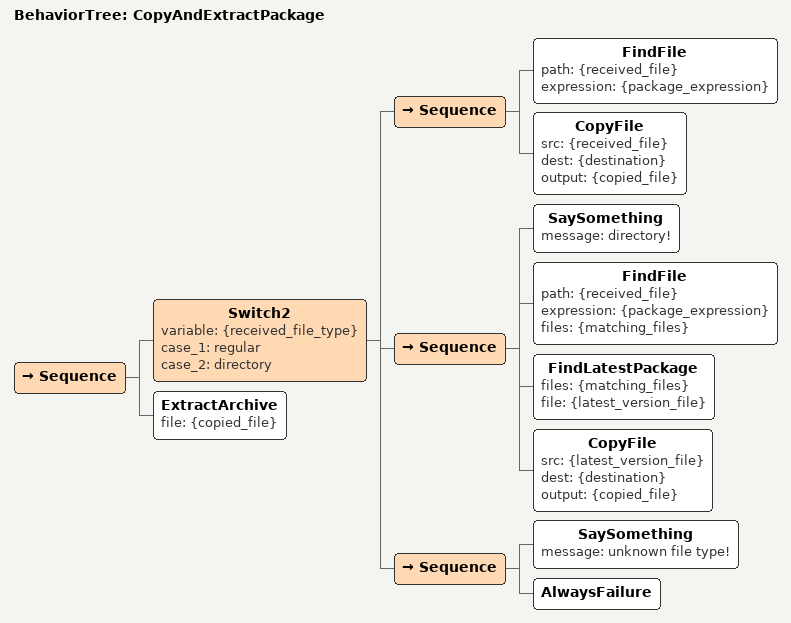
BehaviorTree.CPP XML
<?xml version="1.0" encoding="UTF-8"?>
<root BTCPP_format="4" main_tree_to_execute="MainTree">

    <BehaviorTree ID="CopyAndExtractPackage">
        <Sequence>
            <Switch2 variable="{received_file_type}" case_1="regular" case_2="directory">
                <!-- Case 1: regular file -->
                <Sequence>
                    <FindFile path="{received_file}" expression="{package_expression}"/>
                    <CopyFile src="{received_file}" dest="{destination}" output="{copied_file}"/>
                </Sequence>
                <!-- Case 2: directory -->
                <Sequence>
                    <SaySomething message="directory!"/>
                    <FindFile path="{received_file}" expression="{package_expression}" files="{matching_files}"/>
                    <FindLatestPackage files="{matching_files}" file="{latest_version_file}"/>
                    <CopyFile src="{latest_version_file}" dest="{destination}" output="{copied_file}"/>
                </Sequence>
                <!-- Default case -->
                <Sequence>
                    <SaySomething message="unknown file type!"/>
                    <AlwaysFailure/>
                </Sequence>
            </Switch2>
            <ExtractArchive file="{copied_file}"/>
        </Sequence>
    </BehaviorTree>

</root>
